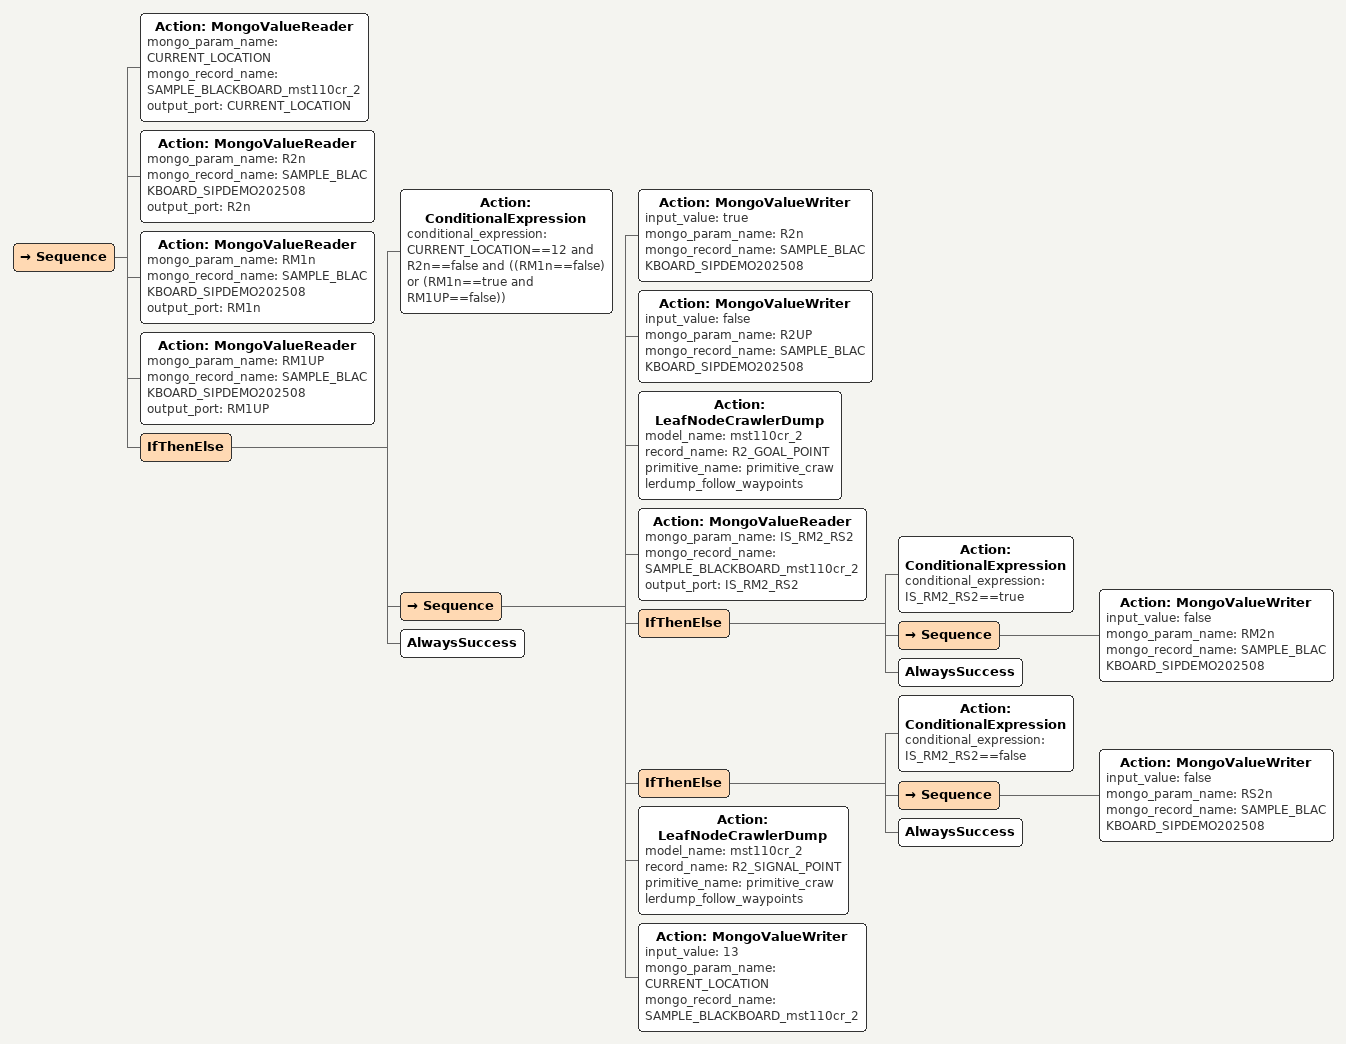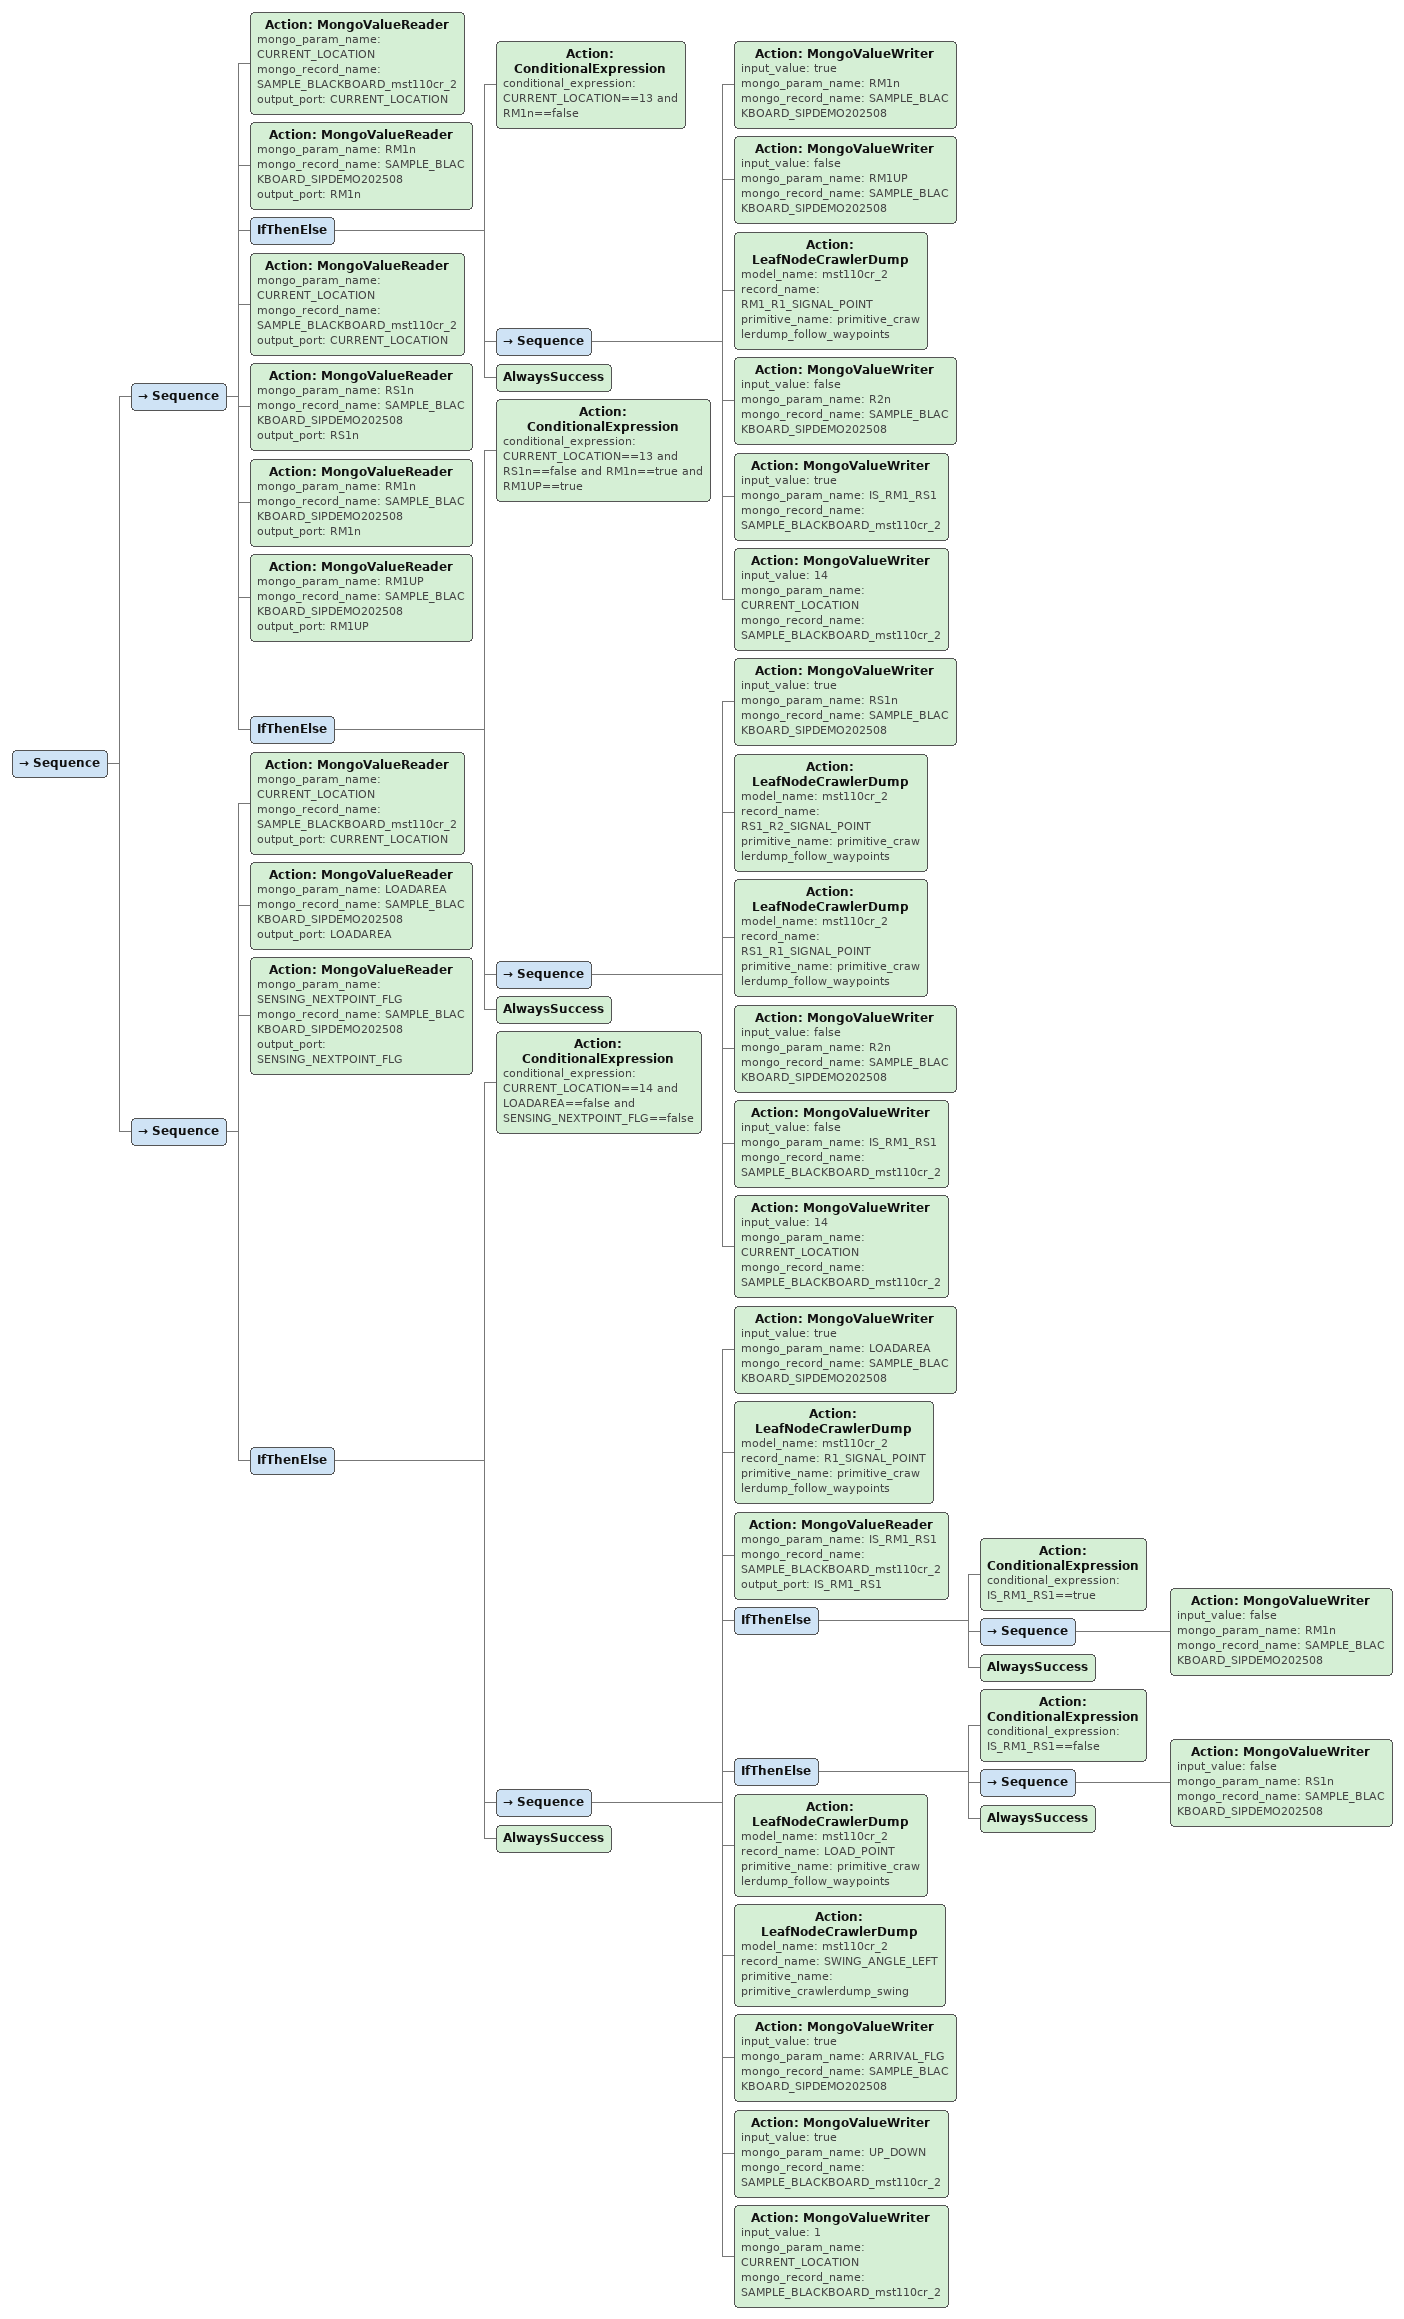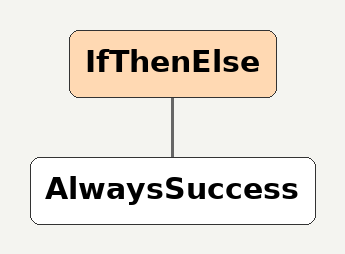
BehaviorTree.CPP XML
<Sequence>
    <Action ID="MongoValueReader" mongo_param_name="CURRENT_LOCATION" mongo_record_name="SAMPLE_BLACKBOARD_mst110cr_2" output_port="CURRENT_LOCATION"/>
    <Action ID="MongoValueReader" mongo_param_name="R2n" mongo_record_name="SAMPLE_BLACKBOARD_SIPDEMO202508" output_port="R2n"/>
    <Action ID="MongoValueReader" mongo_param_name="RM1n" mongo_record_name="SAMPLE_BLACKBOARD_SIPDEMO202508" output_port="RM1n"/>
    <Action ID="MongoValueReader" mongo_param_name="RM1UP" mongo_record_name="SAMPLE_BLACKBOARD_SIPDEMO202508" output_port="RM1UP"/>
    <IfThenElse>
        <Action ID="ConditionalExpression" conditional_expression="CURRENT_LOCATION==12 and R2n==false and ((RM1n==false) or (RM1n==true and RM1UP==false))"/>
        <Sequence>
            <Action ID="MongoValueWriter" input_value="true" mongo_param_name="R2n" mongo_record_name="SAMPLE_BLACKBOARD_SIPDEMO202508"/>
            <Action ID="MongoValueWriter" input_value="false" mongo_param_name="R2UP" mongo_record_name="SAMPLE_BLACKBOARD_SIPDEMO202508"/>
            <Action ID="LeafNodeCrawlerDump" model_name="mst110cr_2" record_name="R2_GOAL_POINT" primitive_name="primitive_crawlerdump_follow_waypoints"/>
            <Action ID="MongoValueReader" mongo_param_name="IS_RM2_RS2" mongo_record_name="SAMPLE_BLACKBOARD_mst110cr_2" output_port="IS_RM2_RS2"/>
            <IfThenElse>
                <Action ID="ConditionalExpression" conditional_expression="IS_RM2_RS2==true"/>
                <Sequence>
                    <Action ID="MongoValueWriter" input_value="false" mongo_param_name="RM2n" mongo_record_name="SAMPLE_BLACKBOARD_SIPDEMO202508"/>
                </Sequence>
                <AlwaysSuccess/>
            </IfThenElse>
            <IfThenElse>
                <Action ID="ConditionalExpression" conditional_expression="IS_RM2_RS2==false"/>
                <Sequence>
                    <Action ID="MongoValueWriter" input_value="false" mongo_param_name="RS2n" mongo_record_name="SAMPLE_BLACKBOARD_SIPDEMO202508"/>
                </Sequence>
                <AlwaysSuccess/>
            </IfThenElse>
            <Action ID="LeafNodeCrawlerDump" model_name="mst110cr_2" record_name="R2_SIGNAL_POINT" primitive_name="primitive_crawlerdump_follow_waypoints"/>
            <Action ID="MongoValueWriter" input_value="13" mongo_param_name="CURRENT_LOCATION" mongo_record_name="SAMPLE_BLACKBOARD_mst110cr_2"/>
        </Sequence>
        <AlwaysSuccess/>
    </IfThenElse>
</Sequence>

<Sequence>
    <Sequence>
        <Action ID="MongoValueReader" mongo_param_name="CURRENT_LOCATION" mongo_record_name="SAMPLE_BLACKBOARD_mst110cr_2" output_port="CURRENT_LOCATION"/>
        <Action ID="MongoValueReader" mongo_param_name="RM1n" mongo_record_name="SAMPLE_BLACKBOARD_SIPDEMO202508" output_port="RM1n"/>
        <IfThenElse>
            <Action ID="ConditionalExpression" conditional_expression="CURRENT_LOCATION==13 and RM1n==false"/>
            <Sequence>
                <Action ID="MongoValueWriter" input_value="true" mongo_param_name="RM1n" mongo_record_name="SAMPLE_BLACKBOARD_SIPDEMO202508"/>
                <Action ID="MongoValueWriter" input_value="false" mongo_param_name="RM1UP" mongo_record_name="SAMPLE_BLACKBOARD_SIPDEMO202508"/>
                <Action ID="LeafNodeCrawlerDump" model_name="mst110cr_2" record_name="RM1_R1_SIGNAL_POINT" primitive_name="primitive_crawlerdump_follow_waypoints"/>
                <Action ID="MongoValueWriter" input_value="false" mongo_param_name="R2n" mongo_record_name="SAMPLE_BLACKBOARD_SIPDEMO202508"/>
                <Action ID="MongoValueWriter" input_value="true" mongo_param_name="IS_RM1_RS1" mongo_record_name="SAMPLE_BLACKBOARD_mst110cr_2"/>
                <Action ID="MongoValueWriter" input_value="14" mongo_param_name="CURRENT_LOCATION" mongo_record_name="SAMPLE_BLACKBOARD_mst110cr_2"/>
            </Sequence>
            <AlwaysSuccess/>
        </IfThenElse>
        <Action ID="MongoValueReader" mongo_param_name="CURRENT_LOCATION" mongo_record_name="SAMPLE_BLACKBOARD_mst110cr_2" output_port="CURRENT_LOCATION"/>
        <Action ID="MongoValueReader" mongo_param_name="RS1n" mongo_record_name="SAMPLE_BLACKBOARD_SIPDEMO202508" output_port="RS1n"/>
        <Action ID="MongoValueReader" mongo_param_name="RM1n" mongo_record_name="SAMPLE_BLACKBOARD_SIPDEMO202508" output_port="RM1n"/>
        <Action ID="MongoValueReader" mongo_param_name="RM1UP" mongo_record_name="SAMPLE_BLACKBOARD_SIPDEMO202508" output_port="RM1UP"/>
        <IfThenElse>
            <Action ID="ConditionalExpression" conditional_expression="CURRENT_LOCATION==13 and RS1n==false and RM1n==true and RM1UP==true"/>
            <Sequence>
                <Action ID="MongoValueWriter" input_value="true" mongo_param_name="RS1n" mongo_record_name="SAMPLE_BLACKBOARD_SIPDEMO202508"/>
                <Action ID="LeafNodeCrawlerDump" model_name="mst110cr_2" record_name="RS1_R2_SIGNAL_POINT" primitive_name="primitive_crawlerdump_follow_waypoints"/>
                <Action ID="LeafNodeCrawlerDump" model_name="mst110cr_2" record_name="RS1_R1_SIGNAL_POINT" primitive_name="primitive_crawlerdump_follow_waypoints"/>
                <Action ID="MongoValueWriter" input_value="false" mongo_param_name="R2n" mongo_record_name="SAMPLE_BLACKBOARD_SIPDEMO202508"/>
                <Action ID="MongoValueWriter" input_value="false" mongo_param_name="IS_RM1_RS1" mongo_record_name="SAMPLE_BLACKBOARD_mst110cr_2"/>
                <Action ID="MongoValueWriter" input_value="14" mongo_param_name="CURRENT_LOCATION" mongo_record_name="SAMPLE_BLACKBOARD_mst110cr_2"/>
            </Sequence>
            <AlwaysSuccess/>
        </IfThenElse>
    </Sequence>
    <Sequence>
        <Action ID="MongoValueReader" mongo_param_name="CURRENT_LOCATION" mongo_record_name="SAMPLE_BLACKBOARD_mst110cr_2" output_port="CURRENT_LOCATION"/>
        <Action ID="MongoValueReader" mongo_param_name="LOADAREA" mongo_record_name="SAMPLE_BLACKBOARD_SIPDEMO202508" output_port="LOADAREA"/>
        <Action ID="MongoValueReader" mongo_param_name="SENSING_NEXTPOINT_FLG" mongo_record_name="SAMPLE_BLACKBOARD_SIPDEMO202508" output_port="SENSING_NEXTPOINT_FLG"/>
        <IfThenElse>
            <Action ID="ConditionalExpression" conditional_expression="CURRENT_LOCATION==14 and LOADAREA==false and SENSING_NEXTPOINT_FLG==false"/>
            <Sequence>
                <Action ID="MongoValueWriter" input_value="true" mongo_param_name="LOADAREA" mongo_record_name="SAMPLE_BLACKBOARD_SIPDEMO202508"/>
                <Action ID="LeafNodeCrawlerDump" model_name="mst110cr_2" record_name="R1_SIGNAL_POINT" primitive_name="primitive_crawlerdump_follow_waypoints"/>
                <Action ID="MongoValueReader" mongo_param_name="IS_RM1_RS1" mongo_record_name="SAMPLE_BLACKBOARD_mst110cr_2" output_port="IS_RM1_RS1"/>
                <IfThenElse>
                    <Action ID="ConditionalExpression" conditional_expression="IS_RM1_RS1==true"/>
                    <Sequence>
                        <Action ID="MongoValueWriter" input_value="false" mongo_param_name="RM1n" mongo_record_name="SAMPLE_BLACKBOARD_SIPDEMO202508"/>
                    </Sequence>
                    <AlwaysSuccess/>
                </IfThenElse>
                <IfThenElse>
                    <Action ID="ConditionalExpression" conditional_expression="IS_RM1_RS1==false"/>
                    <Sequence>
                        <Action ID="MongoValueWriter" input_value="false" mongo_param_name="RS1n" mongo_record_name="SAMPLE_BLACKBOARD_SIPDEMO202508"/>
                    </Sequence>
                    <AlwaysSuccess/>
                </IfThenElse>
                <Action ID="LeafNodeCrawlerDump" model_name="mst110cr_2" record_name="LOAD_POINT" primitive_name="primitive_crawlerdump_follow_waypoints"/>
                <Action ID="LeafNodeCrawlerDump" model_name="mst110cr_2" record_name="SWING_ANGLE_LEFT" primitive_name="primitive_crawlerdump_swing"/>
                <Action ID="MongoValueWriter" input_value="true" mongo_param_name="ARRIVAL_FLG" mongo_record_name="SAMPLE_BLACKBOARD_SIPDEMO202508"/>
                <Action ID="MongoValueWriter" input_value="true" mongo_param_name="UP_DOWN" mongo_record_name="SAMPLE_BLACKBOARD_mst110cr_2"/>
                <Action ID="MongoValueWriter" input_value="1" mongo_param_name="CURRENT_LOCATION" mongo_record_name="SAMPLE_BLACKBOARD_mst110cr_2"/>
            </Sequence>
            <AlwaysSuccess/>
        </IfThenElse>
    </Sequence>
</Sequence>

<IfThenElse>
    <AlwaysSuccess/>
</IfThenElse>
